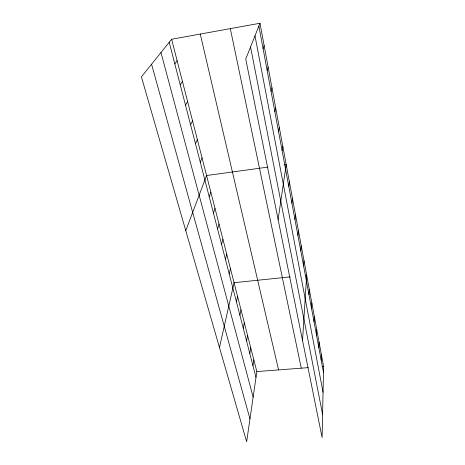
<?xml version="1.0" encoding="UTF-8"?>
<svg xmlns="http://www.w3.org/2000/svg" width="465" height="465" viewBox="0 0 465 465"><rect width="100%" height="100%" fill="white"/><g stroke="black" fill="none" stroke-linecap="round" stroke-linejoin="round"><path stroke-width="0.7" d="M260.005 23.25L323.588 366.484L322.117 437.588L245.735 59.049L260.005 23.25L171.626 39.246L141.412 76.882L246.653 441.75L256.843 371.564L171.626 39.246M321.205 360.27L321.356 354.429M318.885 347.843L319.066 342.06M316.508 335.085L316.717 329.377M314.067 321.995L314.305 316.363M311.556 308.551L311.829 303M308.981 294.734L309.289 289.276M302.529 340.502L306.673 275.181L305.238 275.327M303.61 265.951L303.994 260.691M300.814 250.949L301.233 245.799M297.937 235.511L298.396 230.483M294.973 219.62L295.478 214.725M291.921 203.257L292.473 198.503M288.777 186.407L289.375 181.803M278.105 219.48L286.19 164.593L284.074 164.883M252.937 365.6L253.826 359.811M249.798 353.487L250.74 347.762M282.092 150.579L282.801 146.318M246.584 341.072L247.572 335.41M243.288 328.331L244.323 322.739M278.541 131.514L279.308 127.451M239.899 315.253L240.986 309.742M236.423 301.826L237.569 296.403M274.867 111.827L275.699 107.967M219.468 347.506L234.058 282.703L290.195 276.884M229.187 273.873L230.448 268.636M271.072 91.471L271.973 87.844M225.415 259.313L226.74 254.181M221.543 244.346L222.933 239.324M267.143 70.424L268.119 67.036M217.556 228.949L219.015 224.049M213.452 213.109L214.987 208.337M263.08 48.645L264.132 45.518M209.233 196.8L210.843 192.173M185.768 230.669L206.57 175.526L267.887 167.109M200.264 162.169L202.043 157.856M195.498 143.766L197.369 139.634M190.58 124.771L192.545 120.83M185.506 105.154L187.569 101.422M180.257 84.88L182.431 81.375M174.828 63.926L177.119 60.665M256.843 371.564L308.219 367.652M322.187 366.589L323.588 366.484M151.567 64.228L249.972 418.889M160.971 52.516L253.134 397.075M169.214 42.245L255.994 377.406M200.27 34.061L278.576 369.908M230.315 28.627L301.268 368.181M250.548 46.977L322.6 414.391M254.989 35.834L323.053 392.286M258.877 26.092L323.466 372.389"/></g></svg>
